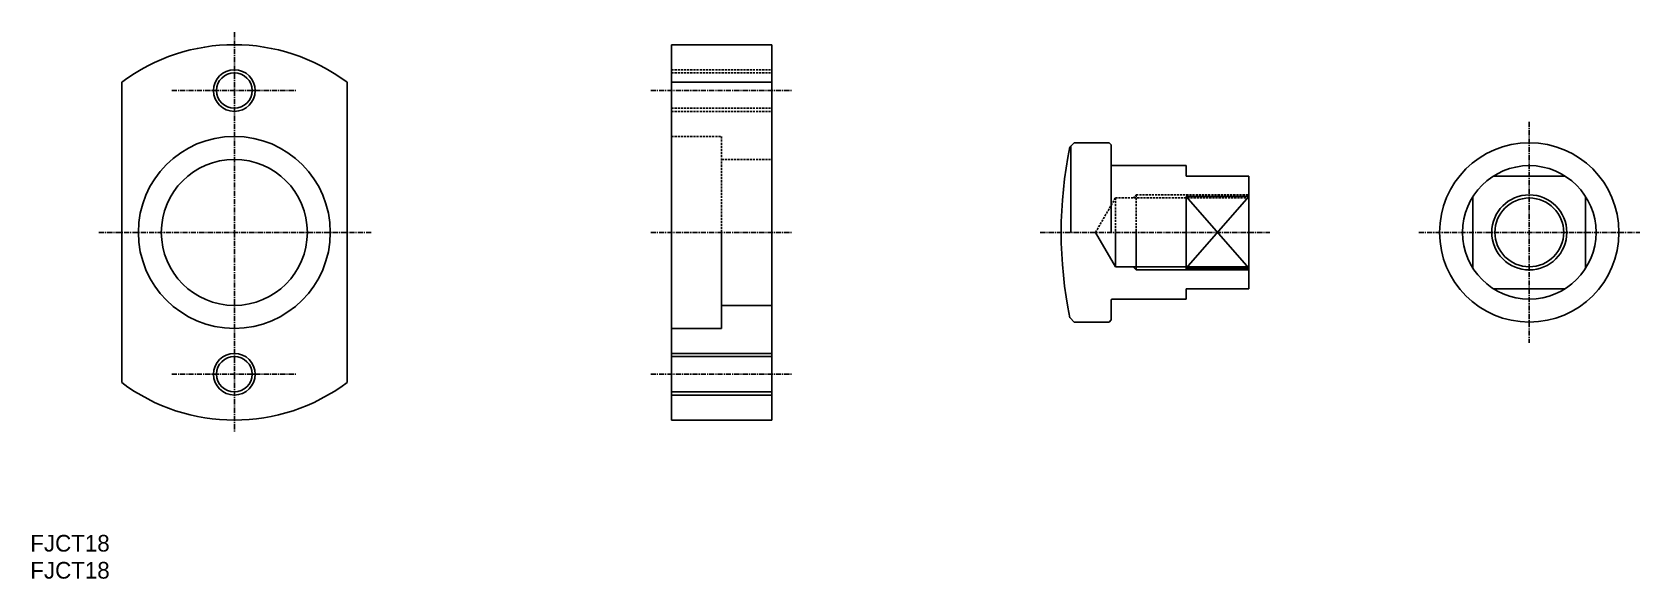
# Model space of a CAD drawing. Extents: x 0 to 386, y 0 to 131.
import ezdxf

# ---------------------------------------------------------------- set-up
doc = ezdxf.new("R2010")
doc.units = 0
doc.linetypes.add('CENTER', pattern=[2, 1.25, -0.25, 0.25, -0.25])
doc.linetypes.add('DASHED', pattern=[0.75, 0.5, -0.25])
doc.layers.get('0').update_dxf_attribs({"linetype": 'CONTINUOUS'})
doc.layers.add('CENTER', color=1, linetype='CENTER')

msp = doc.modelspace()

# ---------------------------------------------------------------- linework, layer by layer
at = {"color": 7, "linetype": 'CONTINUOUS'}
for p, q in [((153.66, 128), (153.66, 38)), ((153.66, 128), (177.66, 128)), ((177.66, 128), (177.66, 38)), ((153.66, 119), (177.66, 119)), ((249.15, 103.5), (250.15, 104.5)), ((250.15, 104.5), (258.52, 104.5)), ((258.52, 104.5), (259.02, 104)), ((249.36, 83), (249.36, 103.72)), ((259.02, 104), (259.02, 83)), ((259.22, 99), (277.02, 99)), ((277.02, 99), (277.02, 96.5)), ((277.02, 96.5), (292.02, 96.5)), ((292.02, 96.5), (292.02, 69.5)), ((350.62, 96.5), (367.79, 96.5)), ((292.02, 91.59), (277.02, 91.59)), ((277.02, 91.59), (277.02, 74.42)), ((277.02, 91.59), (292.02, 74.42)), ((277.02, 74.42), (292.02, 91.59)), ((345.71, 74.42), (345.71, 91.59)), ((372.71, 74.42), (372.71, 91.59)), ((165.66, 83), (165.66, 60)), ((255.26, 83), (260.02, 74.75)), ((260.02, 83), (260.02, 74.75)), ((265.02, 83), (265.02, 74)), ((277.02, 83), (277.02, 74)), ((260.02, 74.75), (292.02, 74.75)), ((292.02, 74.42), (277.02, 74.42)), ((277.02, 69.5), (292.02, 69.5)), ((277.02, 69.5), (277.02, 67)), ((350.62, 69.5), (367.79, 69.5)), ((165.66, 65.5), (177.66, 65.5)), ((259.02, 66.8), (259.02, 62)), ((259.22, 67), (277.02, 67)), ((249.15, 62.5), (250.15, 61.5)), ((259.02, 62), (258.52, 61.5)), ((153.66, 60), (165.66, 60)), ((250.15, 61.5), (258.52, 61.5)), ((153.66, 53.25), (177.66, 53.25)), ((153.66, 44.75), (177.66, 44.75)), ((153.66, 38), (177.66, 38))]:
    msp.add_line(p, q, dxfattribs=at)
at = {"color": 3, "linetype": 'DASHED'}
for p, q in [((153.66, 122), (177.66, 122)), ((153.66, 121.25), (177.66, 121.25)), ((153.66, 112.75), (177.66, 112.75)), ((153.66, 112), (177.66, 112)), ((153.66, 106), (165.66, 106)), ((153.66, 105.5), (153.66, 105.5)), ((165.66, 106), (165.66, 83)), ((165.66, 100.5), (177.66, 100.5)), ((255.26, 83), (260.02, 91.25)), ((260.02, 91.25), (292.02, 91.25)), ((260.02, 91.25), (260.02, 83)), ((264.27, 91.25), (265.02, 92)), ((265.02, 92), (292.02, 92)), ((265.02, 92), (265.02, 83))]:
    msp.add_line(p, q, dxfattribs=at)
for p, q in [((21.89, 119), (21.89, 47)), ((75.89, 119), (75.89, 47)), ((153.66, 83), (153.66, 83))]:
    msp.add_line(p, q)
at = {"color": 3, "linetype": 'CONTINUOUS'}
for p, q in [((264.27, 74.75), (265.02, 74)), ((265.02, 74), (292.02, 74)), ((153.66, 54), (177.66, 54)), ((153.66, 44), (177.66, 44))]:
    msp.add_line(p, q, dxfattribs=at)
for centre, radius in [((48.89, 117), 5), ((359.21, 83), 9), ((48.89, 49), 5)]:
    msp.add_circle(centre, radius, dxfattribs=at)
at = {"color": 7, "linetype": 'CONTINUOUS'}
for centre, radius in [((48.89, 117), 4.25), ((359.21, 83), 21.5), ((359.21, 83), 16), ((359.21, 83), 8.25), ((48.89, 49), 4.25)]:
    msp.add_circle(centre, radius, dxfattribs=at)
for radius in [23, 17.5]:
    msp.add_circle((48.89, 83), radius)
for start, end in [(53.1301, 126.8699), (233.1301, 306.8699)]:
    msp.add_arc((48.89, 83), 45, start, end)
for centre, radius, start, end in [((347.02, 83), 100, 168.1705, 191.8295), ((259.22, 99.2), 0.2, 180, 270), ((259.22, 99.2), 0.2, 180, 270), ((259.22, 66.8), 0.2, 90, 180)]:
    msp.add_arc(centre, radius, start, end, dxfattribs=at)
at = {"layer": 'CENTER', "color": 1, "linetype": 'CENTER'}
for p, q in [((48.89, 131), (48.89, 35)), ((33.89, 117), (63.89, 117)), ((148.66, 117), (182.66, 117)), ((359.21, 109.5), (359.21, 56.5)), ((16.45, 83), (81.81, 83)), ((148.66, 83), (182.66, 83)), ((242.02, 83), (297.02, 83)), ((332.71, 83), (385.71, 83)), ((33.89, 49), (63.89, 49)), ((148.66, 49), (182.66, 49))]:
    msp.add_line(p, q, dxfattribs=at)

# ---------------------------------------------------------------- texts
for p in [(0, 6.48), (0, 0)]:
    msp.add_text('FJCT18', height=4).set_placement(p)

doc.saveas('drawing.dxf')
